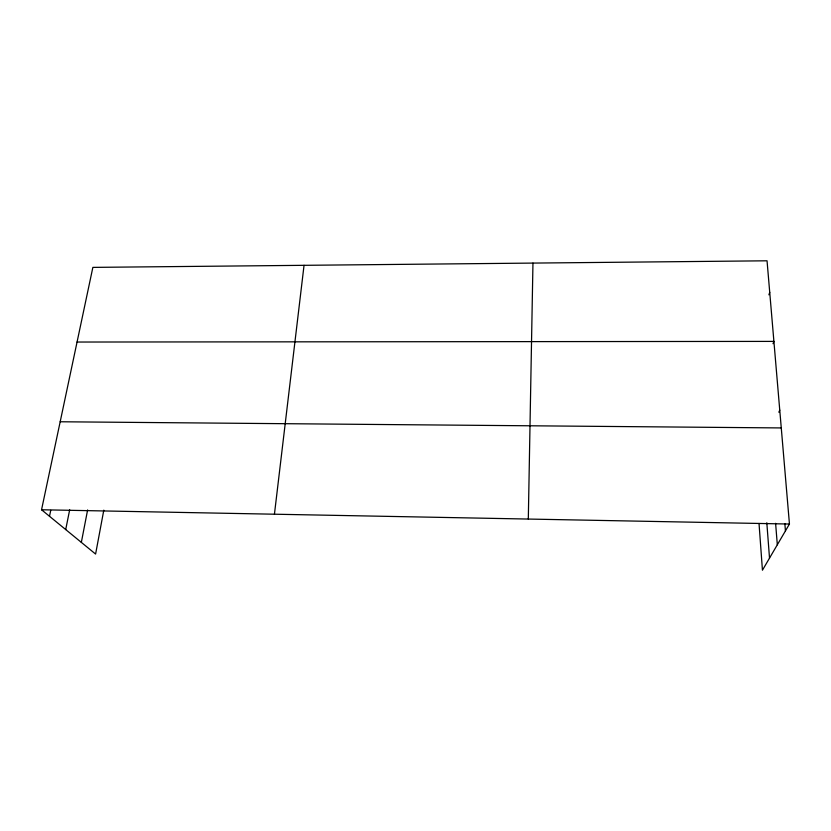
<?xml version="1.0" encoding="UTF-8"?>
<svg xmlns="http://www.w3.org/2000/svg" width="831" height="831" viewBox="0 0 831 831"><rect width="100%" height="100%" fill="white"/><g stroke="black" fill="none" stroke-linecap="round" stroke-linejoin="round"><path stroke-width="1.25" d="M528.308 519.053L532.962 263.084M274.438 514.212L304.042 265.318M103.802 510.161L95.596 554.059L41.55 509.767L92.864 267.385L767.044 260.799L789.45 524.039L762.442 570.201L759.025 523.457M81.345 542.383L87.619 509.943M65.711 529.565L69.69 509.715M49.507 516.28L50.743 510.327M768.904 294.818L769.735 292.367M773.038 343.702L773.91 341.396L77.065 342.04M778.834 412.218L779.758 410.119M60.185 421.764L781.275 427.934M41.55 509.767L789.45 524.039M784.838 523.561L785.44 530.884M775.603 523.322L777.317 544.783M766.816 522.772L769.516 558.12"/></g></svg>
